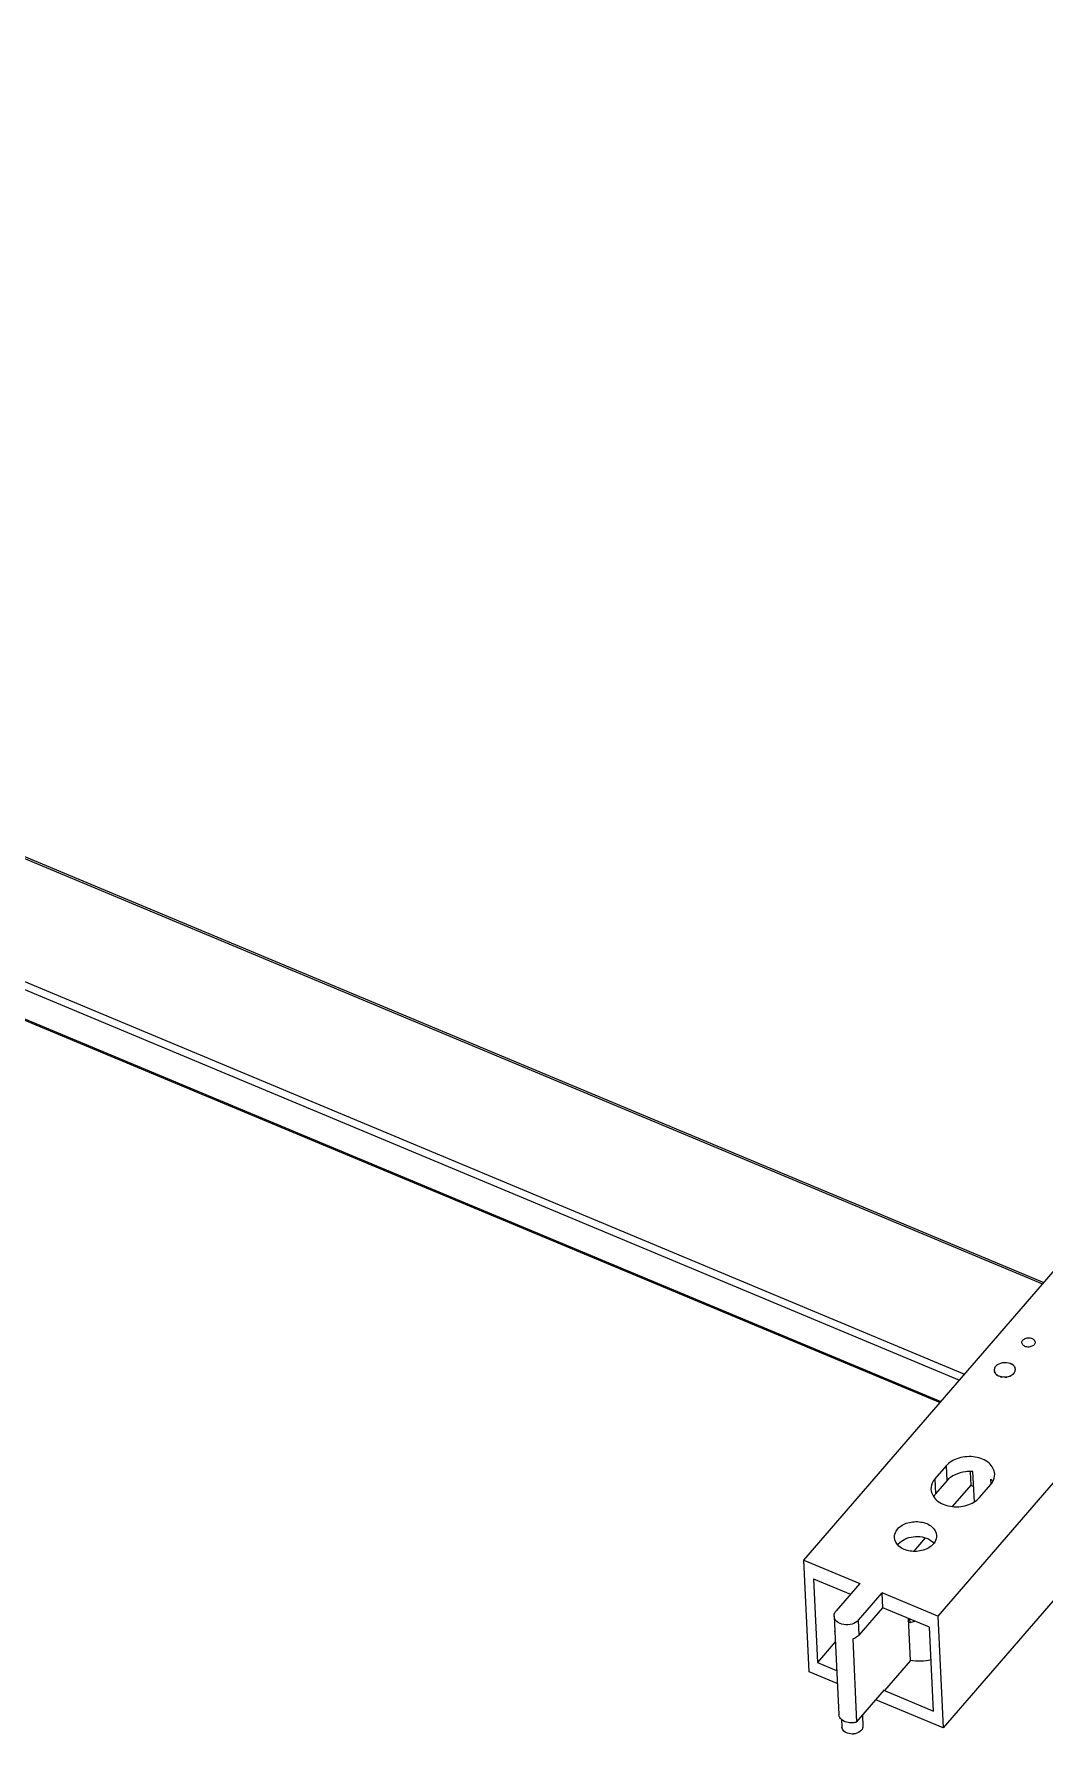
# Model space of a CAD drawing. Header units: millimetres. Extents: x 9226 to 36041, y 16031 to 21779.
# Drawn here: x 18358.5 to 18454.4, y 16701.4 to 16862.7 of the extents above; entities that cross this region are included whole.
import ezdxf

# ---------------------------------------------------------------- set-up
doc = ezdxf.new("R2010")
doc.units = ezdxf.units.MM
doc.layers.add('02___PRT_ALL_AXES', color=7, linetype='Continuous')

msp = doc.modelspace()

# ---------------------------------------------------------------- linework, layer by layer
at = {"color": 7, "linetype": 'Continuous', "lineweight": -3}
for p, q in [((18431.578, 16717.86), (18609.46, 16923.663)), ((18622.179, 16918.353), (18444.297, 16712.55)), ((18227.563, 16838.903), (18454.363, 16744.221)), ((18219.548, 16829.63), (18446.348, 16734.948)), ((18218.567, 16827.267), (18444.586, 16732.911)), ((18218.573, 16827.139), (18444.507, 16732.818)), ((18449.631, 16735.862), (18449.655, 16735.868)), ((18449.656, 16735.859), (18449.631, 16735.862)), ((18449.634, 16735.831), (18449.658, 16735.838)), ((18449.659, 16735.828), (18449.634, 16735.831)), ((18449.639, 16735.799), (18449.663, 16735.807)), ((18449.665, 16735.798), (18449.639, 16735.799)), ((18449.646, 16735.768), (18449.67, 16735.777)), ((18449.672, 16735.768), (18449.646, 16735.768)), ((18449.656, 16735.738), (18449.678, 16735.747)), ((18449.681, 16735.738), (18449.656, 16735.738)), ((18449.667, 16735.707), (18449.689, 16735.717)), ((18449.692, 16735.708), (18449.667, 16735.707)), ((18449.679, 16735.677), (18449.701, 16735.688)), ((18449.705, 16735.679), (18449.679, 16735.677)), ((18449.694, 16735.648), (18449.715, 16735.659)), ((18449.72, 16735.65), (18449.694, 16735.648)), ((18449.711, 16735.619), (18449.731, 16735.631)), ((18449.736, 16735.622), (18449.711, 16735.619)), ((18449.729, 16735.591), (18449.749, 16735.603)), ((18449.755, 16735.595), (18449.729, 16735.591)), ((18449.875, 16735.436), (18449.89, 16735.451)), ((18449.898, 16735.444), (18449.875, 16735.436)), ((18449.905, 16735.413), (18449.919, 16735.429)), ((18449.928, 16735.422), (18449.905, 16735.413)), ((18449.936, 16735.391), (18449.949, 16735.407)), ((18449.958, 16735.401), (18449.936, 16735.391)), ((18450.312, 16735.234), (18450.314, 16735.252)), ((18450.327, 16735.249), (18450.312, 16735.234)), ((18450.355, 16735.225), (18450.356, 16735.243)), ((18450.752, 16735.206), (18450.743, 16735.223)), ((18450.757, 16735.224), (18450.752, 16735.206)), ((18450.797, 16735.211), (18450.787, 16735.228)), ((18450.8, 16735.229), (18450.797, 16735.211)), ((18451.174, 16735.313), (18451.156, 16735.326)), ((18451.167, 16735.331), (18451.174, 16735.313)), ((18451.212, 16735.331), (18451.193, 16735.343)), ((18451.204, 16735.348), (18451.212, 16735.331)), ((18451.481, 16735.548), (18451.498, 16735.535)), ((18451.523, 16735.562), (18451.498, 16735.567)), ((18451.505, 16735.575), (18451.523, 16735.562)), ((18451.67, 16735.861), (18451.645, 16735.858)), ((18451.646, 16735.867), (18451.67, 16735.861)), ((18451.675, 16735.893), (18451.649, 16735.889)), ((18451.65, 16735.898), (18451.675, 16735.893)), ((18451.677, 16735.924), (18451.652, 16735.919)), ((18451.653, 16735.96), (18451.678, 16735.956)), ((18451.678, 16735.956), (18451.653, 16735.95)), ((18451.653, 16735.929), (18451.677, 16735.924)), ((18445.075, 16726.801), (18444.017, 16725.577)), ((18445.075, 16726.801), (18445.142, 16725.387)), ((18444.017, 16725.577), (18444.084, 16724.163)), ((18445.142, 16725.387), (18444.084, 16724.163)), ((18447.356, 16726.245), (18447.416, 16724.968)), ((18447.761, 16723.405), (18447.626, 16726.258)), ((18449.344, 16725.083), (18449.322, 16725.55)), ((18447.416, 16724.968), (18445.69, 16722.97)), ((18447.416, 16724.968), (18447.693, 16724.852)), ((18448.257, 16723.807), (18449.315, 16725.031)), ((18443.096, 16719.969), (18441.999, 16718.7)), ((18459.346, 16718.774), (18444.798, 16701.943)), ((18431.578, 16717.86), (18436.878, 16715.648)), ((18432.079, 16707.253), (18431.578, 16717.86)), ((18432.493, 16716.092), (18435.997, 16714.629)), ((18432.493, 16716.092), (18432.868, 16708.136)), ((18436.878, 16715.648), (18434.629, 16713.046)), ((18436.749, 16712.161), (18438.998, 16714.763)), ((18444.297, 16712.55), (18438.998, 16714.763)), ((18439.064, 16713.348), (18438.998, 16714.763)), ((18434.441, 16712.545), (18434.507, 16711.131)), ((18436.816, 16710.747), (18439.064, 16713.348)), ((18443.516, 16711.49), (18439.064, 16713.348)), ((18441.686, 16708.325), (18441.496, 16712.333)), ((18441.664, 16711.946), (18441.649, 16712.269)), ((18444.297, 16712.55), (18444.798, 16701.943)), ((18434.511, 16711.085), (18434.508, 16711.131)), ((18436.816, 16710.747), (18436.749, 16712.161)), ((18443.892, 16703.534), (18443.516, 16711.49)), ((18434.558, 16710.091), (18432.868, 16708.136)), ((18436.158, 16701.36), (18436.151, 16701.36)), ((18436.282, 16701.366), (18436.289, 16701.367))]:
    msp.add_line(p, q, dxfattribs=at)
for centre, radius, start, end in [((18450.153, 16735.901), 0.499, 182.70362, 183.76088), ((18450.154, 16735.901), 0.5, 184.8492, 187.29639), ((18450.158, 16735.902), 0.504, 188.38093, 190.81467), ((18450.165, 16735.903), 0.511, 191.8912, 194.30267), ((18450.175, 16735.906), 0.521, 195.36738, 197.74841), ((18450.187, 16735.91), 0.534, 198.79784, 201.14111), ((18450.201, 16735.915), 0.549, 202.1722, 204.47138), ((18450.215, 16735.922), 0.565, 205.47862, 206.84243), ((18450.221, 16735.925), 0.572, 206.84156, 207.72775), ((18450.236, 16735.933), 0.588, 208.7186, 210.91499), ((18450.256, 16735.945), 0.612, 211.8776, 214.01752), ((18450.277, 16735.96), 0.638, 214.95446, 217.03592), ((18450.395, 16736.072), 0.8, 229.05897, 230.84816), ((18450.419, 16736.101), 0.838, 231.6298, 233.36487), ((18450.442, 16736.132), 0.877, 234.12298, 235.80633), ((18450.464, 16736.165), 0.917, 236.54202, 238.17627), ((18450.485, 16736.2), 0.957, 238.89076, 240.47866), ((18450.505, 16736.235), 0.998, 241.17321, 242.71763), ((18450.58, 16736.415), 1.193, 251.73773, 253.1084), ((18450.59, 16736.449), 1.228, 253.71038, 255.05484), ((18450.599, 16736.481), 1.261, 255.6458, 256.96677), ((18450.605, 16736.511), 1.292, 257.5479, 258.84803), ((18450.611, 16736.538), 1.319, 259.42051, 260.70241), ((18450.62, 16736.632), 1.414, 273.77358, 274.99767), ((18450.621, 16736.627), 1.41, 275.54156, 276.02977), ((18450.621, 16736.625), 1.407, 276.02968, 276.76898), ((18450.622, 16736.616), 1.398, 277.31431, 278.54755), ((18450.624, 16736.603), 1.385, 279.09621, 280.33757), ((18450.666, 16736.456), 1.232, 290.16876, 291.51087), ((18450.679, 16736.423), 1.197, 292.11175, 293.47981), ((18450.693, 16736.392), 1.163, 294.0937, 295.22513), ((18450.698, 16736.38), 1.149, 295.22676, 295.49214), ((18450.71, 16736.355), 1.122, 296.11598, 297.54432), ((18450.729, 16736.32), 1.082, 298.18534, 299.64813), ((18450.749, 16736.286), 1.042, 300.30508, 301.80523), ((18450.77, 16736.251), 1.002, 302.47941, 304.01984), ((18450.843, 16736.154), 0.881, 309.37205, 311.05061), ((18450.868, 16736.125), 0.842, 311.80653, 313.53657), ((18450.895, 16736.098), 0.804, 314.31592, 316.09986), ((18450.915, 16736.078), 0.776, 316.90799, 317.51696), ((18450.924, 16736.07), 0.763, 317.51532, 318.74638), ((18450.947, 16736.05), 0.733, 319.57273, 321.47043), ((18450.973, 16736.03), 0.7, 322.32554, 324.28222), ((18451.118, 16735.954), 0.535, 343.94598, 346.28531), ((18451.131, 16735.951), 0.522, 347.33311, 349.71085), ((18451.138, 16735.95), 0.515, 350.77638, 351.24701), ((18451.141, 16735.949), 0.512, 351.24568, 353.18409), ((18451.148, 16735.949), 0.505, 354.25872, 356.69071), ((18451.154, 16735.948), 0.499, 1.30915, 2.70358), ((18451.152, 16735.948), 0.5, 357.77466, 0.22096), ((18442.72, 16707.449), 4.62, 103.215, 105.19417), ((18440.928, 16715.095), 3.234, 283.16697, 291.11648), ((18436.154, 16702.782), 1.422, 269.88049, 271.65739), ((18436.155, 16702.771), 1.411, 271.65223, 275.46756)]:
    msp.add_arc(centre, radius, start, end, dxfattribs=at)
for points, knots in [([(18449.693, 16726.034), (18449.674, 16726.42), (18449.168, 16727.253), (18447.807, 16727.748), (18446.308, 16727.667), (18445.383, 16727.157), (18445.075, 16726.801)], [0, 0, 0, 0, 0.2083059, 0.4651941, 0.7465445, 1, 1, 1, 1]), ([(18444.017, 16725.577), (18443.954, 16725.504), (18443.738, 16725.213), (18443.628, 16724.839), (18443.64, 16724.574)], [0, 0, 0, 0, 0.2673484, 1, 1, 1, 1]), ([(18447.626, 16726.258), (18447.386, 16726.277), (18446.497, 16726.26), (18445.569, 16725.881), (18445.142, 16725.387)], [0, 0, 0, 0, 0.2692552, 1, 1, 1, 1]), ([(18449.315, 16725.031), (18449.379, 16725.104), (18449.594, 16725.395), (18449.705, 16725.769), (18449.693, 16726.034)], [0, 0, 0, 0, 0.2673484, 1, 1, 1, 1]), ([(18443.64, 16724.574), (18443.658, 16724.188), (18444.165, 16723.355), (18445.525, 16722.86), (18447.025, 16722.941), (18447.95, 16723.451), (18448.257, 16723.807)], [0, 0, 0, 0, 0.2083059, 0.4651941, 0.7465445, 1, 1, 1, 1]), ([(18434.441, 16712.545), (18434.434, 16712.677), (18434.49, 16712.865), (18434.598, 16713.01), (18434.629, 16713.046)], [0, 0, 0, 0, 0.7329131, 1, 1, 1, 1]), ([(18436.749, 16712.161), (18436.595, 16711.983), (18436.133, 16711.728), (18435.383, 16711.688), (18434.703, 16711.936), (18434.45, 16712.352), (18434.441, 16712.545)], [0, 0, 0, 0, 0.2534789, 0.5348063, 0.7917086, 1, 1, 1, 1]), ([(18436.816, 16710.747), (18436.78, 16710.705), (18436.607, 16710.538), (18436.383, 16710.429), (18436.207, 16710.377)], [0, 0, 0, 0, 0.2324633, 1, 1, 1, 1]), ([(18435.86, 16701.392), (18435.686, 16701.43), (18435.372, 16701.56), (18435.195, 16701.875), (18435.188, 16702.02)], [0, 0, 0, 0, 0.5495458, 1, 1, 1, 1]), ([(18437.035, 16701.713), (18436.993, 16701.665), (18436.784, 16701.478), (18436.502, 16701.387), (18436.289, 16701.367)], [0, 0, 0, 0, 0.2289477, 1, 1, 1, 1])]:
    msp.add_open_spline(points, degree=3, knots=knots, dxfattribs=at)
for points in [[(18449.504, 16725.334), (18449.45, 16725.411), (18449.389, 16725.483), (18449.322, 16725.55)], [(18444.084, 16724.163), (18444.005, 16724.071), (18443.934, 16723.97), (18443.876, 16723.863)], [(18443.662, 16708.397), (18443.022, 16708.24), (18442.336, 16708.214), (18441.686, 16708.325)], [(18436.151, 16701.36), (18436.053, 16701.36), (18435.955, 16701.371), (18435.86, 16701.392)], [(18437.186, 16702.114), (18437.193, 16701.972), (18437.128, 16701.821), (18437.035, 16701.713)]]:
    msp.add_open_spline(points, degree=3, dxfattribs=at)
at = {"layer": '02___PRT_ALL_AXES', "color": 7, "linetype": 'Continuous', "lineweight": -3}
for p, q in [((18227.439, 16838.759), (18454.239, 16744.078)), ((18220.033, 16830.191), (18446.832, 16735.509)), ((18451.358, 16736.443), (18451.448, 16736.373)), ((18434.511, 16711.085), (18434.884, 16703.2)), ((18436.207, 16710.377), (18436.58, 16702.492)), ((18432.868, 16708.136), (18434.686, 16707.377)), ((18441.686, 16708.325), (18439.228, 16705.481)), ((18434.745, 16706.14), (18432.079, 16707.253)), ((18436.58, 16702.492), (18439.225, 16705.552)), ((18444.798, 16701.943), (18438.41, 16704.61)), ((18439.228, 16705.481), (18439.225, 16705.552)), ((18439.228, 16705.481), (18443.892, 16703.534)), ((18435.153, 16702.754), (18435.188, 16702.02)), ((18437.137, 16703.137), (18437.186, 16702.114))]:
    msp.add_line(p, q, dxfattribs=at)
for centre, radius, start, end in [((18450.515, 16735.631), 0.962, 125.12994, 127.52748), ((18450.848, 16735.691), 0.908, 55.83765, 59.12823), ((18450.154, 16735.901), 0.5, 171.15205, 177.58743), ((18450.152, 16735.901), 0.498, 177.59256, 182.73221), ((18450.157, 16735.902), 0.503, 182.74417, 191.24952), ((18450.169, 16735.899), 0.515, 166.76129, 171.1431), ((18450.171, 16735.905), 0.518, 191.25276, 198.4522), ((18450.195, 16735.892), 0.542, 161.35381, 166.75054), ((18450.195, 16735.913), 0.543, 198.47129, 206.91711), ((18450.221, 16735.884), 0.57, 158.06664, 161.37), ((18450.6, 16736.486), 1.267, 256.96049, 258.8102), ((18450.705, 16736.363), 1.131, 294.19616, 296.19756), ((18450.939, 16735.81), 0.759, 45.06242, 47.92357), ((18450.969, 16735.839), 0.717, 40.80384, 45.07563), ((18451.11, 16735.936), 0.545, 21.49673, 24.96055), ((18451.122, 16735.941), 0.532, 17.9648, 21.49619), ((18451.137, 16735.945), 0.516, 10.61298, 17.98091), ((18451.139, 16735.95), 0.514, 347.06197, 351.14525), ((18451.151, 16735.948), 0.502, 2.74188, 10.60648), ((18451.153, 16735.948), 0.5, 351.14987, 358.8357), ((18451.155, 16735.948), 0.498, 358.84196, 2.73198), ((18441.627, 16718.456), 1.436, 139.14777, 142.94234), ((18435.497, 16703.275), 0.618, 186.9544, 190.25743)]:
    msp.add_arc(centre, radius, start, end, dxfattribs=at)
for points in [[(18452.278, 16738.497), (18452.273, 16738.586), (18452.313, 16738.68), (18452.372, 16738.747)], [(18453.526, 16738.555), (18453.53, 16738.466), (18453.49, 16738.372), (18453.432, 16738.305)], [(18449.961, 16736.418), (18450.33, 16736.677), (18450.927, 16736.702), (18451.314, 16736.471)], [(18449.693, 16736.097), (18449.72, 16736.163), (18449.759, 16736.225), (18449.806, 16736.279)], [(18449.949, 16735.407), (18449.852, 16735.473), (18449.764, 16735.562), (18449.711, 16735.667)], [(18449.806, 16736.279), (18449.842, 16736.321), (18449.884, 16736.36), (18449.928, 16736.394)], [(18450.314, 16735.252), (18450.185, 16735.282), (18450.058, 16735.333), (18449.949, 16735.407)], [(18451.169, 16735.331), (18450.92, 16735.219), (18450.622, 16735.19), (18450.354, 16735.243)], [(18451.501, 16735.571), (18451.421, 16735.477), (18451.315, 16735.403), (18451.204, 16735.348)], [(18451.64, 16735.835), (18451.618, 16735.738), (18451.567, 16735.646), (18451.501, 16735.571)], [(18451.511, 16736.307), (18451.548, 16736.265), (18451.58, 16736.217), (18451.604, 16736.166)], [(18443.573, 16719.77), (18443.703, 16719.69), (18443.825, 16719.594), (18443.927, 16719.481)], [(18435.136, 16702.744), (18435.016, 16702.853), (18434.918, 16703.005), (18434.889, 16703.164)]]:
    msp.add_open_spline(points, degree=3, dxfattribs=at)
for points, knots in [([(18453.432, 16738.305), (18453.355, 16738.216), (18453.124, 16738.088), (18452.749, 16738.068), (18452.409, 16738.192), (18452.282, 16738.4), (18452.278, 16738.497)], [0, 0, 0, 0, 0.2535106, 0.5348291, 0.7917086, 1, 1, 1, 1]), ([(18452.372, 16738.747), (18452.449, 16738.836), (18452.68, 16738.964), (18453.055, 16738.984), (18453.395, 16738.86), (18453.522, 16738.652), (18453.526, 16738.555)], [0, 0, 0, 0, 0.2535106, 0.5348291, 0.7917086, 1, 1, 1, 1]), ([(18440.172, 16720.007), (18440.162, 16720.219), (18440.251, 16720.519), (18440.423, 16720.751), (18440.474, 16720.81)], [0, 0, 0, 0, 0.7326516, 1, 1, 1, 1]), ([(18440.474, 16720.81), (18440.72, 16721.094), (18441.46, 16721.502), (18442.659, 16721.567), (18443.748, 16721.171), (18444.153, 16720.505), (18444.167, 16720.196)], [0, 0, 0, 0, 0.2534555, 0.5348059, 0.7916941, 1, 1, 1, 1]), ([(18443.866, 16719.394), (18443.619, 16719.109), (18442.88, 16718.701), (18441.68, 16718.636), (18440.592, 16719.032), (18440.186, 16719.698), (18440.172, 16720.007)], [0, 0, 0, 0, 0.2534555, 0.5348059, 0.7916941, 1, 1, 1, 1]), ([(18440.541, 16719.395), (18440.883, 16719.792), (18441.969, 16720.242), (18443.105, 16720.056), (18443.573, 16719.77)], [0, 0, 0, 0, 0.4887482, 1, 1, 1, 1]), ([(18444.167, 16720.196), (18444.177, 16719.984), (18444.089, 16719.684), (18443.916, 16719.452), (18443.866, 16719.394)], [0, 0, 0, 0, 0.7326516, 1, 1, 1, 1]), ([(18436.58, 16702.492), (18436.453, 16702.454), (18435.963, 16702.369), (18435.409, 16702.499), (18435.136, 16702.744)], [0, 0, 0, 0, 0.2654369, 1, 1, 1, 1])]:
    msp.add_open_spline(points, degree=3, knots=knots, dxfattribs=at)

doc.saveas('drawing.dxf')
